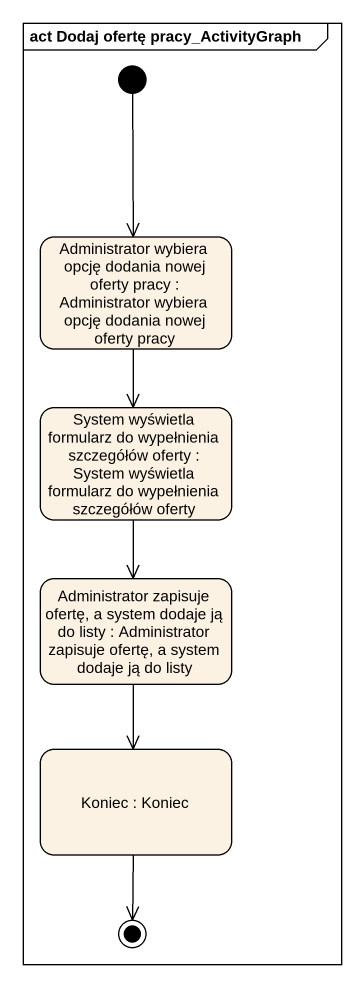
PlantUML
@startuml
mainframe act Dodaj ofertę pracy_ActivityGraph
hide empty description
state "Administrator wybiera opcję dodania nowej oferty pracy : Administrator wybiera opcję dodania nowej oferty pracy" as Administrator_wybiera_opcję
state "System wyświetla formularz do wypełnienia szczegółów oferty : System wyświetla formularz do wypełnienia szczegółów oferty" as System_wyświetla_formularz
state "Administrator zapisuje ofertę, a system dodaje ją do listy : Administrator zapisuje ofertę, a system dodaje ją do listy" as Administrator_zapisuje
state "Koniec : Koniec" as Koniec
[*] --> Administrator_wybiera_opcję
Administrator_wybiera_opcję --> System_wyświetla_formularz
System_wyświetla_formularz --> Administrator_zapisuje
Administrator_zapisuje --> Koniec
Koniec --> [*]
@enduml
